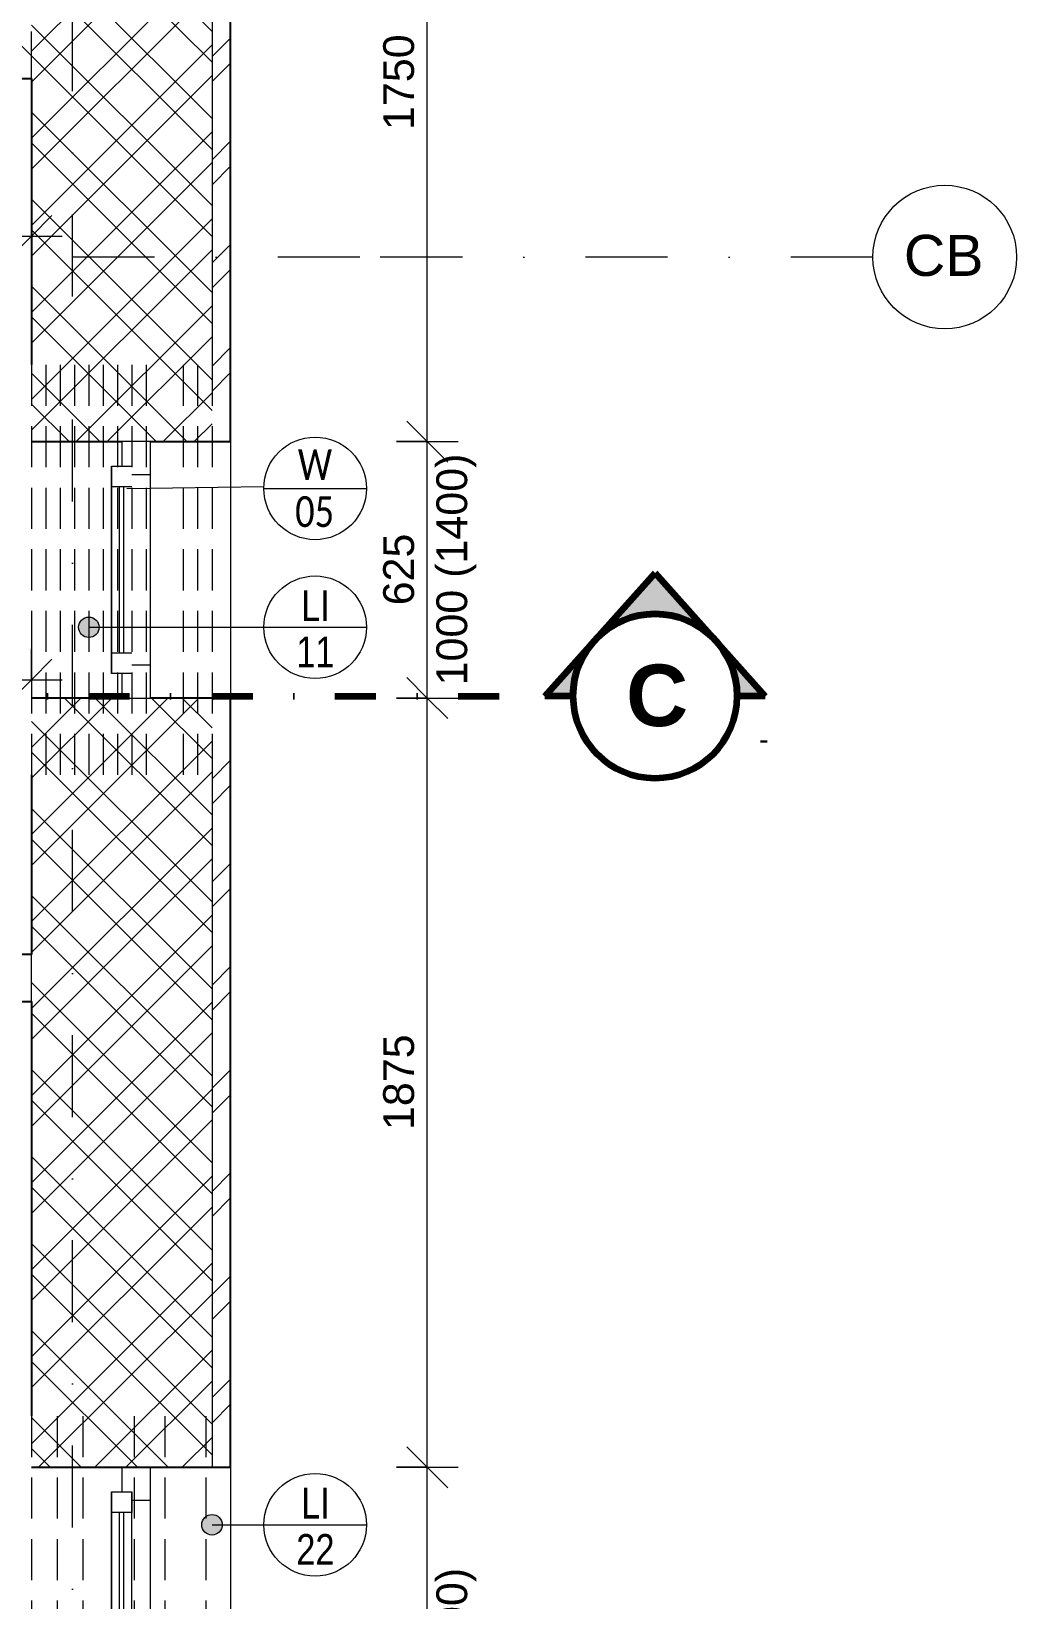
# Model space of a CAD drawing. Header units: millimetres. Extents: x -47720 to -5768, y -7799 to 13087.
# Drawn here: x -23435 to -21035, y -3874 to -52 of the extents above; entities that cross this region are included whole.
import ezdxf

# ---------------------------------------------------------------- set-up
doc = ezdxf.new("R2010")
doc.units = ezdxf.units.MM
for name, pattern in [('HA_Dash_3mm-S1mm', [150, 100, -50]), ('HA_DashDot_10mm-S3mm', [500, 200, -150, 0, -150]), ('HA_DashDot_4mm-S1mm', [200, 100, -50, 0, -50]), ('HA_DashDot_6mm-S2mm', [300, 100, -100, 0, -100])]:
    doc.linetypes.add(name, pattern=pattern)
for name, color, linetype, lineweight in [('A-____-____-DIMS', 9, 'Continuous', 5), ('A-____-____-DIMS-50', 9, 'Continuous', 5), ('A-GENM-____-HDLN', 9, 'HA_Dash_3mm-S1mm', 9), ('A-GENM-____-IDEN', 9, 'Continuous', 9), ('A-GENM-____-OTLN', 9, 'Continuous', 9), ('A-GLAZ-____-IDEN', 9, 'Continuous', 9), ('A-GLAZ-____-MCUT', 9, 'Continuous', 5), ('A-GLAZ-____-OTLN', 9, 'Continuous', 5), ('A-WALL-____-MCUT', 9, 'Continuous', 25), ('A-WALL-____-OTLN', 9, 'Continuous', 9), ('A-WALL-____-PATT', 9, 'Continuous', 25), ('G-____-____-SYMB', 9, 'HA_DashDot_4mm-S1mm', 9), ('I-WALL-____-MCUT', 9, 'Continuous', 25), ('S-GRID-____-IDEN', 9, 'Continuous', 9), ('S-GRID-____-OTLN', 9, 'Continuous', 5)]:
    doc.layers.add(name, color=color, linetype=linetype, lineweight=lineweight)
doc.styles.add('Arial', font='arial.ttf', dxfattribs={"height": 100})
doc.styles.add('Arial_1', font='arial.ttf', dxfattribs={"height": 75})
doc.styles.add('Arial_2', font='arial.ttf', dxfattribs={"width": 0.8, "height": 75})
doc.styles.add('Arial_3', font='arial.ttf', dxfattribs={"height": 50})
doc.styles.add('Arial_B_1', font='arialbd.ttf', dxfattribs={"height": 150})
doc.styles.add('Calibri_2', font='calibri.ttf', dxfattribs={"width": 0.8, "height": 75})
doc.dimstyles.new('Inner_Dimensions', dxfattribs={"dimscale": 304.8, "dimtxt": 76.519455, "dimasz": 0.328084, "dimexe": 0.246063, "dimexo": 0.0625, "dimgap": 0.032808, "dimtad": 1, "dimdec": 0, "dimzin": 0, "dimdsep": 46, "dimtxsty": 'Arial_1', "dimblk1": 'OBLIQUE', "dimblk2": 'OBLIQUE', "dimsah": 1, "dimcen": 0.09, "dimdle": 0.246063, "dimazin": 0, "dimtfac": 1, "dimtdec": 4, "dimtix": 1, "dimtmove": 0, "dimatfit": 3, "dimfxl": 0.246063, "dimfxlon": 1, "dimtvp": 1, "dimtolj": 1, "dimtzin": 0, "dimlwd": 9, "dimlwe": 9, "dimarcsym": 2})

# ---------------------------------------------------------------- blocks, each defined once
blk = doc.blocks.new('HA_WD_SinglePanel - 1000x1500-1662820-DPS_2NP-C')
at = {"layer": 'A-GLAZ-____-MCUT'}
for p, q in [((-420, 70), (-500, 70)), ((-420, 25), (-420, 70)), ((500, 70), (420, 70)), ((420, 70), (420, 25)), ((-500, 0), (-440, 0)), ((-440, -25), (-440, 25)), ((-440, 25), (-390, 25)), ((-390, 25), (-390, -25)), ((390, 5), (-390, 5)), ((390, -25), (390, 25)), ((390, 25), (440, 25)), ((440, 25), (440, -25)), ((440, 0), (500, 0)), ((-390, -25), (-440, -25)), ((390, -5), (-390, -5)), ((440, -25), (390, -25))]:
    blk.add_line(p, q, dxfattribs=at)
at = {"layer": 'A-GLAZ-____-OTLN'}
for p, q in [((420, 70), (-420, 70)), ((440, 25), (-440, 25)), ((-440, -25), (-440, 25)), ((390, 25), (-390, 25)), ((440, 25), (440, -25)), ((-440, -25), (440, -25)), ((390, -25), (-390, -25))]:
    blk.add_line(p, q, dxfattribs=at)
blk = doc.blocks.new('HA_WD_SinglePanel - 625x1000-1662819-DPS_2NP-C')
at = {"layer": 'A-GLAZ-____-MCUT'}
for p, q in [((-312.5, 70), (-312.5, 0)), ((-232.5, 70), (-312.5, 70)), ((-232.5, 25), (-232.5, 70)), ((312.5, 70), (232.5, 70)), ((232.5, 70), (232.5, 25)), ((312.5, 0), (312.5, 70)), ((-312.5, 0), (-252.5, 0)), ((-252.5, -25), (-252.5, 25)), ((-202.5, 25), (-202.5, -25)), ((202.5, 5), (-202.5, 5)), ((202.5, -25), (202.5, 25)), ((252.5, 25), (252.5, -25)), ((252.5, 0), (312.5, 0)), ((-202.5, -25), (-252.5, -25)), ((202.5, -5), (-202.5, -5)), ((252.5, -25), (202.5, -25))]:
    blk.add_line(p, q, dxfattribs=at)
at = {"layer": 'A-GLAZ-____-OTLN'}
for p, q in [((232.5, 70), (-232.5, 70)), ((-252.5, -25), (-252.5, 25)), ((252.5, 25), (252.5, -25)), ((-252.5, -25), (252.5, -25)), ((202.5, -25), (-202.5, -25))]:
    blk.add_line(p, q, dxfattribs=at)
blk = doc.blocks.new('TB_Porotherm KP7_1000mm - TB_Porotherm KP7_1000mm-1862848-DPS_2NP-C')
at = {"layer": 'A-GENM-____-HDLN'}
for p, q in [((-500, 35), (500, 35)), ((-500, 0), (500, 0)), ((-500, -35), (500, -35))]:
    blk.add_line(p, q, dxfattribs=at)
blk = doc.blocks.new('TB_Porotherm KPVarioUNI_1250mm - TB_Porotherm KPVarioUNI_1250mm-1891196-DPS_2NP-C')
at = {"layer": 'A-GENM-____-HDLN'}
for p, q in [((-625, 205), (625, 205)), ((-625, 105), (625, 105)), ((-625, 30), (625, 30)), ((-100, 0), (100, 0)), ((-625, -95), (625, -95)), ((-625, -157.5), (625, -157.5)), ((-625, -220), (625, -220))]:
    blk.add_line(p, q, dxfattribs=at)
blk = doc.blocks.new('Grid - Radius 3_5mm-353793-DPS_2NP-C')
at = {"layer": 'S-GRID-____-IDEN'}
blk.add_circle((0, 0), 3.5, dxfattribs=at)
blk = doc.blocks.new('DIMBLOCK44-DPS_2NP-C')
at = {"layer": 'A-____-____-DIMS-50', "lineweight": 9}
for p, q in [((-22470.5, -3551.8), (-22520.5, -3501.8)), ((-22545.5, -3551.8), (-22395.5, -3551.8)), ((-22470.5, -3551.8), (-22545.5, -3551.8)), ((-22470.5, -4551.8), (-22470.5, -3551.8)), ((-22470.5, -3551.8), (-22420.5, -3601.8)), ((-22470.5, -4551.8), (-22520.5, -4501.8)), ((-22545.5, -4551.8), (-22395.5, -4551.8)), ((-22470.5, -4551.8), (-22545.5, -4551.8)), ((-22470.5, -4551.8), (-22420.5, -4601.8))]:
    blk.add_line(p, q, dxfattribs=at)
at = {"layer": 'A-____-____-DIMS-50', "color": 0, "lineweight": 9, "insert": (-22577.9, -4167.2), "char_height": 75, "width": 276.883, "attachment_point": 1, "rotation": 90, "line_spacing_factor": 0.941778, "style": 'Arial_1'}
blk.add_mtext('1000', dxfattribs=at)
blk = doc.blocks.new('_Oblique')
at = {"color": 0, "linetype": 'ByBlock', "lineweight": -2}
blk.add_line((-0.5, -0.5), (0.5, 0.5), dxfattribs=at)
blk = doc.blocks.new('DIMBLOCK45-DPS_2NP-C')
at = {"layer": 'A-____-____-DIMS-50', "lineweight": 9}
for p, q in [((-22470.5, -1676.8), (-22520.5, -1626.8)), ((-22545.5, -1676.8), (-22395.5, -1676.8)), ((-22470.5, -1676.8), (-22545.5, -1676.8)), ((-22470.5, -3551.8), (-22470.5, -1676.8)), ((-22470.5, -1676.8), (-22420.5, -1726.8)), ((-22470.5, -3551.8), (-22520.5, -3501.8)), ((-22545.5, -3551.8), (-22395.5, -3551.8)), ((-22470.5, -3551.8), (-22545.5, -3551.8)), ((-22470.5, -3551.8), (-22420.5, -3601.8))]:
    blk.add_line(p, q, dxfattribs=at)
at = {"layer": 'A-____-____-DIMS-50', "color": 0, "lineweight": 9, "insert": (-22577.9, -2729.7), "char_height": 75, "width": 276.883, "attachment_point": 1, "rotation": 90, "line_spacing_factor": 0.941778, "style": 'Arial_1'}
blk.add_mtext('1875', dxfattribs=at)
blk = doc.blocks.new('DIMBLOCK46-DPS_2NP-C')
at = {"layer": 'A-____-____-DIMS-50', "lineweight": 9}
for p, q in [((-22470.5, -1051.8), (-22520.5, -1001.8)), ((-22545.5, -1051.8), (-22395.5, -1051.8)), ((-22470.5, -1051.8), (-22545.5, -1051.8)), ((-22470.5, -1676.8), (-22470.5, -1051.8)), ((-22470.5, -1051.8), (-22420.5, -1101.8)), ((-22470.5, -1676.8), (-22520.5, -1626.8)), ((-22545.5, -1676.8), (-22395.5, -1676.8)), ((-22470.5, -1676.8), (-22545.5, -1676.8)), ((-22470.5, -1676.8), (-22420.5, -1726.8))]:
    blk.add_line(p, q, dxfattribs=at)
at = {"layer": 'A-____-____-DIMS-50', "color": 0, "lineweight": 9, "insert": (-22577.9, -1450.8), "char_height": 75, "width": 207.662, "attachment_point": 1, "rotation": 90, "line_spacing_factor": 0.941778, "style": 'Arial_1'}
blk.add_mtext('625', dxfattribs=at)
blk = doc.blocks.new('DIMBLOCK47-DPS_2NP-C')
at = {"layer": 'A-____-____-DIMS-50', "lineweight": 9}
for p, q in [((-22470.5, 698.2), (-22520.5, 748.2)), ((-22545.5, 698.2), (-22395.5, 698.2)), ((-22470.5, 698.2), (-22545.5, 698.2)), ((-22470.5, -1051.8), (-22470.5, 698.2)), ((-22470.5, 698.2), (-22420.5, 648.2)), ((-22470.5, -1051.8), (-22520.5, -1001.8)), ((-22545.5, -1051.8), (-22395.5, -1051.8)), ((-22470.5, -1051.8), (-22545.5, -1051.8)), ((-22470.5, -1051.8), (-22420.5, -1101.8))]:
    blk.add_line(p, q, dxfattribs=at)
at = {"layer": 'A-____-____-DIMS-50', "color": 0, "lineweight": 9, "insert": (-22577.9, -292.2), "char_height": 75, "width": 276.883, "attachment_point": 1, "rotation": 90, "line_spacing_factor": 0.941778, "style": 'Arial_1'}
blk.add_mtext('1750', dxfattribs=at)
blk = doc.blocks.new('DIMBLOCK128-DPS_2NP-C')
at = {"layer": 'A-____-____-DIMS-50', "lineweight": 9}
for p, q in [((-26419.9, -1557), (-26419.9, -1707)), ((-26419.9, -1632), (-26419.9, -1557)), ((-23434.9, -1557), (-23434.9, -1707)), ((-23434.9, -1632), (-23434.9, -1557)), ((-26419.9, -1632), (-26369.9, -1582)), ((-23434.9, -1632), (-23384.9, -1582)), ((-26419.9, -1632), (-26469.9, -1682)), ((-26419.9, -1632), (-23359.9, -1632)), ((-23434.9, -1632), (-23484.9, -1682))]:
    blk.add_line(p, q, dxfattribs=at)
at = {"layer": 'A-____-____-DIMS-50', "color": 0, "lineweight": 9, "insert": (-25042.8, -1524.6), "char_height": 75, "width": 276.883, "attachment_point": 1, "line_spacing_factor": 0.941778, "style": 'Arial_1'}
blk.add_mtext('2985', dxfattribs=at)
blk = doc.blocks.new('DIMBLOCK131-DPS_2NP-C')
at = {"layer": 'A-____-____-DIMS-50', "lineweight": 9}
for p, q in [((-24524.9, -475.6), (-24524.9, -625.6)), ((-24524.9, -550.6), (-24524.9, -475.6)), ((-23434.9, -475.6), (-23434.9, -625.6)), ((-23434.9, -550.6), (-23434.9, -475.6)), ((-24524.9, -550.6), (-24474.9, -500.6)), ((-23434.9, -550.6), (-23384.9, -500.6)), ((-24524.9, -550.6), (-24574.9, -600.6)), ((-24524.9, -550.6), (-23359.9, -550.6)), ((-23434.9, -550.6), (-23484.9, -600.6))]:
    blk.add_line(p, q, dxfattribs=at)
at = {"layer": 'A-____-____-DIMS-50', "color": 0, "lineweight": 9, "insert": (-24095.3, -443.3), "char_height": 75, "width": 276.883, "attachment_point": 1, "line_spacing_factor": 0.941778, "style": 'Arial_1'}
blk.add_mtext('1090', dxfattribs=at)
blk = doc.blocks.new('Section - With Sheet Number-366786-DPS_2NP-C')
at = {"layer": 'G-____-____-SYMB', "linetype": 'Continuous', "lineweight": 5}
h = blk.add_hatch(color=256, dxfattribs=at)
edge = h.paths.add_edge_path()
edge.add_line((1.367, 0), (0, 0))
edge.add_arc((-4, 0), 4, 0, 180)
edge.add_line((-8, 0), (-9.367, 0))
edge.add_line((-9.367, 0), (-4, 6))
edge.add_line((-4, 6), (1.367, 0))
at = {"layer": 'G-____-____-SYMB', "linetype": 'Continuous', "lineweight": 100}
for p, q in [((-4, 6), (-9.367, 0)), ((1.367, 0), (-4, 6)), ((-9.367, 0), (-8, 0)), ((0, 0), (1.367, 0))]:
    blk.add_line(p, q, dxfattribs=at)
blk.add_circle((-4, 0), 4, dxfattribs=at)
blk.add_arc((-4, 0), 4, 0, 180, dxfattribs=at)
blk = doc.blocks.new('HA_TAG_GM_Products - Generic-588599-DPS_2NP-C')
at = {"layer": 'A-GENM-____-IDEN'}
blk.add_line((-2.5, 0), (2.5, 0), dxfattribs=at)
blk.add_circle((0, 0), 2.5, dxfattribs=at)
blk = doc.blocks.new('HA_TAG_WD - Type Mark-1521999-DPS_2NP-C')
at = {"layer": 'A-GLAZ-____-IDEN'}
blk.add_line((-2.5, 0), (2.5, 0), dxfattribs=at)
blk.add_circle((0, 0), 2.5, dxfattribs=at)

msp = doc.modelspace()

# ---------------------------------------------------------------- hatches: boundary and pattern name
at = {"layer": 'A-GENM-____-IDEN'}
h = msp.add_hatch(color=256, dxfattribs=at)
edge = h.paths.add_edge_path()
edge.add_arc((-23294.9, -1504.3), 25, 0, 360)
h = msp.add_hatch(color=256, dxfattribs=at)
edge = h.paths.add_edge_path()
edge.add_arc((-22994.9, -3691.8), 25, 0, 360)
at = {"layer": 'A-WALL-____-PATT', "lineweight": 5}
h = msp.add_hatch(dxfattribs=at)
h.set_pattern_fill('FP_4', color=256, style=0, pattern_type=2)
h.set_pattern_definition([(45, (0, 0), (-125.7236, 125.7236), []), (45, (0, 190.5), (-125.7236, 125.7236), [])])
h.paths.add_polyline_path([(-22994.9, -5741.8), (-22949.9, -5741.8), (-22949.9, -4551.8), (-22994.9, -4551.8), (-22994.9, -5301.8)])
h.paths.add_polyline_path([(-22949.9, -3551.8), (-22949.9, -1676.8), (-22994.9, -1676.8), (-22994.9, -3551.8)])
h.paths.add_polyline_path([(-22994.9, -1051.8), (-22949.9, -1051.8), (-22949.9, 698.2), (-22994.9, 698.2), (-22994.9, -242.6)])
h.paths.add_polyline_path([(-22994.9, 1323.2), (-22949.9, 1323.2), (-22949.9, 3648.2), (-22994.9, 3648.2), (-22994.9, 2500.2)])
h.paths.add_polyline_path([(-22994.9, 4648.2), (-22949.9, 4648.2), (-22949.9, 6633.2), (-22994.9, 6633.2), (-22994.9, 5243)])
h = msp.add_hatch(dxfattribs=at)
h.set_pattern_fill('FP_1', color=256, style=0, pattern_type=2)
h.set_pattern_definition([(45, (0, 0), (-106.066, 106.066), []), (45, (75, 0), (-106.066, 106.066), []), (315, (0, 0), (106.066, 106.066), []), (315, (75, 0), (106.066, 106.066), [])])
h.paths.add_polyline_path([(-23434.9, -5301.8), (-22994.9, -5301.8), (-22994.9, -4551.8), (-23434.9, -4551.8)])
h.paths.add_polyline_path([(-22994.9, -3551.8), (-22994.9, -1676.8), (-23434.9, -1676.8), (-23434.9, -3551.8)])
h.paths.add_polyline_path([(-23434.9, -1051.8), (-22994.9, -1051.8), (-22994.9, 663.2), (-23434.9, 663.2), (-23434.9, -523.8)])
h = msp.add_hatch(dxfattribs=at)
h.set_pattern_fill('FP_3', color=256, style=0, pattern_type=2)
h.set_pattern_definition([(135, (0, 0), (-53.033, -53.033), [])])
h.paths.add_polyline_path([(-23434.9, -166.8), (-23434.9, -51.8), (-26794.9, -51.8), (-26794.9, -166.8), (-23740.6, -166.8)])

# ---------------------------------------------------------------- linework, layer by layer
at = {"layer": 'A-GENM-____-IDEN'}
for p, q in [((-23294.9, -1504.3), (-22868.8, -1504.3)), ((-22994.9, -3691.8), (-22868.8, -3691.8))]:
    msp.add_line(p, q, dxfattribs=at)
for centre in [(-23294.9, -1504.3), (-22994.9, -3691.8)]:
    msp.add_circle(centre, 25, dxfattribs=at)
at = {"layer": 'A-GLAZ-____-IDEN'}
msp.add_line((-23202.5, -1165.8), (-22868.8, -1161.4), dxfattribs=at)
at = {"layer": 'A-WALL-____-MCUT'}
for p, q in [((-22949.9, -1051.8), (-22949.9, 698.2)), ((-23434.9, -166.8), (-23434.9, -864.2)), ((-23434.9, -1051.8), (-23214.9, -1051.8)), ((-23144.9, -1051.8), (-22949.9, -1051.8)), ((-23214.9, -1676.8), (-23434.9, -1676.8)), ((-22949.9, -1676.8), (-23144.9, -1676.8)), ((-22949.9, -3551.8), (-22949.9, -1676.8)), ((-23434.9, -1864.3), (-23434.9, -2301.8)), ((-23434.9, -2416.8), (-23434.9, -3426.7)), ((-23434.9, -3551.8), (-22949.9, -3551.8))]:
    msp.add_line(p, q, dxfattribs=at)
at = {"layer": 'A-WALL-____-MCUT', "lineweight": 9}
for p, q in [((-22994.9, 510.7), (-22994.9, -864.2)), ((-23434.9, -166.8), (-23434.9, -51.8)), ((-22994.9, -1864.3), (-22994.9, -3551.8)), ((-23434.9, -2416.8), (-23434.9, -2301.8))]:
    msp.add_line(p, q, dxfattribs=at)
at = {"layer": 'A-WALL-____-OTLN'}
for p, q in [((-22949.9, -1051.8), (-22949.9, -1676.8)), ((-22949.9, -3551.8), (-22949.9, -4551.8))]:
    msp.add_line(p, q, dxfattribs=at)
at = {"layer": 'G-____-____-SYMB', "linetype": 'HA_DashDot_6mm-S2mm', "lineweight": 100}
msp.add_line((-23895.9, -1671.8), (-22115.6, -1671.8), dxfattribs=at)
at = {"layer": 'I-WALL-____-MCUT'}
for p, q in [((-24524.9, -166.8), (-23434.9, -166.8)), ((-23434.9, -2301.8), (-26419.9, -2301.8)), ((-26509.9, -2416.8), (-23434.9, -2416.8))]:
    msp.add_line(p, q, dxfattribs=at)
at = {"layer": 'S-GRID-____-OTLN', "linetype": 'HA_DashDot_10mm-S3mm', "lineweight": 9}
for p, q in [((-23334.9, -6198.9), (-23334.9, 11487.4)), ((-22634.8, -601.8), (-46120.1, -601.8)), ((-21384.8, -601.8), (-22634.8, -601.8))]:
    msp.add_line(p, q, dxfattribs=at)

# ---------------------------------------------------------------- block references
at = {"layer": 'A-GENM-____-IDEN', "xscale": 49.99999999999998, "yscale": 49.99999999999998, "zscale": 49.99999999999998}
for p in [(-22743.8, -1504.3), (-22743.8, -3691.8)]:
    msp.add_blockref('HA_TAG_GM_Products - Generic-588599-DPS_2NP-C', p, dxfattribs=at)
at = {"layer": 'A-GENM-____-OTLN', "rotation": 269.9999999999991}
for name, p in [('TB_Porotherm KP7_1000mm - TB_Porotherm KP7_1000mm-1862848-DPS_2NP-C', (-23399.9, -1364.3)), ('TB_Porotherm KP7_1000mm - TB_Porotherm KP7_1000mm-1862848-DPS_2NP-C', (-23329.9, -1364.3)), ('TB_Porotherm KP7_1000mm - TB_Porotherm KP7_1000mm-1862848-DPS_2NP-C', (-23259.9, -1364.3)), ('TB_Porotherm KP7_1000mm - TB_Porotherm KP7_1000mm-1862848-DPS_2NP-C', (-23189.9, -1364.3)), ('TB_Porotherm KP7_1000mm - TB_Porotherm KP7_1000mm-1862848-DPS_2NP-C', (-23029.9, -1364.3)), ('TB_Porotherm KPVarioUNI_1250mm - TB_Porotherm KPVarioUNI_1250mm-1891196-DPS_2NP-C', (-23214.9, -4051.8))]:
    msp.add_blockref(name, p, dxfattribs=at)
at = {"layer": 'A-GLAZ-____-IDEN', "xscale": 49.99999999999998, "yscale": 49.99999999999998, "zscale": 49.99999999999998}
msp.add_blockref('HA_TAG_WD - Type Mark-1521999-DPS_2NP-C', (-22743.8, -1165.8), dxfattribs=at)
at = {"layer": 'A-GLAZ-____-OTLN', "rotation": 269.9999999999999}
for name, p in [('HA_WD_SinglePanel - 625x1000-1662819-DPS_2NP-C', (-23214.9, -1364.3)), ('HA_WD_SinglePanel - 1000x1500-1662820-DPS_2NP-C', (-23214.9, -4051.8))]:
    msp.add_blockref(name, p, dxfattribs=at)
at = {"layer": 'G-____-____-SYMB', "linetype": 'Continuous', "lineweight": 100, "extrusion": (0, 0, -1), "xscale": 49.99999999999998, "yscale": 49.99999999999998, "zscale": 49.99999999999998}
msp.add_blockref('Section - With Sheet Number-366786-DPS_2NP-C', (22115.6, -1671.8), dxfattribs=at)
at = {"layer": 'S-GRID-____-IDEN', "xscale": 49.99999999999998, "yscale": 49.99999999999998, "zscale": 49.99999999999998, "rotation": 90}
msp.add_blockref('Grid - Radius 3_5mm-353793-DPS_2NP-C', (-21209.8, -601.8), dxfattribs=at)

# ---------------------------------------------------------------- texts
at = {"layer": 'A-GENM-____-IDEN', "lineweight": 5, "char_height": 75, "attachment_point": 1, "style": 'Arial_2'}
for s, insert, width in [('LI', (-22777.7, -1414.2), 86.582), ('11', (-22789.7, -1526.9), 115.443), ('LI', (-22777.7, -3601.7), 86.582), ('22', (-22789.7, -3714.4), 115.443)]:
    msp.add_mtext(s, dxfattribs=dict(at, insert=insert, width=width))
at = {"layer": 'A-GLAZ-____-IDEN', "lineweight": 5, "char_height": 75, "attachment_point": 1, "style": 'Calibri_2'}
for s, insert, width in [('W', (-22785.7, -1070.5), 105.823), ('05', (-22792.3, -1184.8), 121.856)]:
    msp.add_mtext(s, dxfattribs=dict(at, insert=insert, width=width))
at = {"layer": 'A-GLAZ-____-IDEN', "lineweight": 5, "char_height": 75, "attachment_point": 1, "rotation": 90, "style": 'Arial_1'}
for s, insert, width in [('1000 (1400)', (-22448.3, -1645.9), 701.477), ('1500 (900)', (-22448.3, -4303.6), 629.325)]:
    msp.add_mtext(s, dxfattribs=dict(at, insert=insert, width=width))
at = {"layer": 'G-____-____-SYMB', "linetype": 'Continuous', "lineweight": 5, "attachment_point": 1}
for s, insert, char_height, width, style in [('\\fArial|b1|i0|c0|p34|;C', (-21986.3, -1595.2), 150, 184.388, 'Arial_B_1'), ('-', (-21662.1, -1752.2), 50, 28.059, 'Arial_3')]:
    msp.add_mtext(s, dxfattribs=dict(at, insert=insert, char_height=char_height, width=width, style=style))
at = {"layer": 'S-GRID-____-IDEN', "lineweight": 5, "insert": (-21309.5, -547.9), "char_height": 100, "width": 240.506, "attachment_point": 1, "style": 'Arial'}
msp.add_mtext('CB', dxfattribs=at)

# ---------------------------------------------------------------- dimensions: what is measured, and where the dimension line sits
at = {"layer": 'A-____-____-DIMS', "lineweight": 9}
for base, p1, p2, override, picture, middle in [((-22470.5, 698.2), (-22545.5, -1051.8), (-22545.5, 698.2), {"dimpost": '<>', "dimfxl": 1750}, 'DIMBLOCK47-DPS_2NP-C', (-22518.8, -176.8)), ((-22470.5, -1051.8), (-22545.5, -1676.8), (-22545.5, -1051.8), {"dimpost": '<>', "dimfxl": 625}, 'DIMBLOCK46-DPS_2NP-C', (-22518.8, -1364.3)), ((-22470.5, -1676.8), (-22545.5, -3551.8), (-22545.5, -1676.8), {"dimpost": '<>', "dimfxl": 1875}, 'DIMBLOCK45-DPS_2NP-C', (-22518.8, -2614.3)), ((-22470.5, -3551.8), (-22545.5, -4551.8), (-22545.5, -3551.8), {"dimpost": '<>', "dimfxl": 1000}, 'DIMBLOCK44-DPS_2NP-C', (-22518.8, -4051.8))]:
    dim = msp.add_linear_dim(base=base, p1=p1, p2=p2, angle=90, dimstyle='Inner_Dimensions', override=override, dxfattribs=at)
    dim.commit()
    dim.dimension.update_dxf_attribs({"geometry": picture, "text_midpoint": middle})
for base, p1, p2, override, picture, middle in [((-23434.9, -550.6), (-24524.9, -475.6), (-23434.9, -475.6), {"dimpost": '<>', "dimfxl": 1090}, 'DIMBLOCK131-DPS_2NP-C', (-23979.9, -502.3)), ((-23434.9, -1632), (-26419.9, -1557), (-23434.9, -1557), {"dimpost": '<>', "dimfxl": 2985}, 'DIMBLOCK128-DPS_2NP-C', (-24927.4, -1583.7))]:
    dim = msp.add_linear_dim(base=base, p1=p1, p2=p2, dimstyle='Inner_Dimensions', override=override, dxfattribs=at)
    dim.commit()
    dim.dimension.update_dxf_attribs({"geometry": picture, "text_midpoint": middle})

doc.saveas('drawing.dxf')
